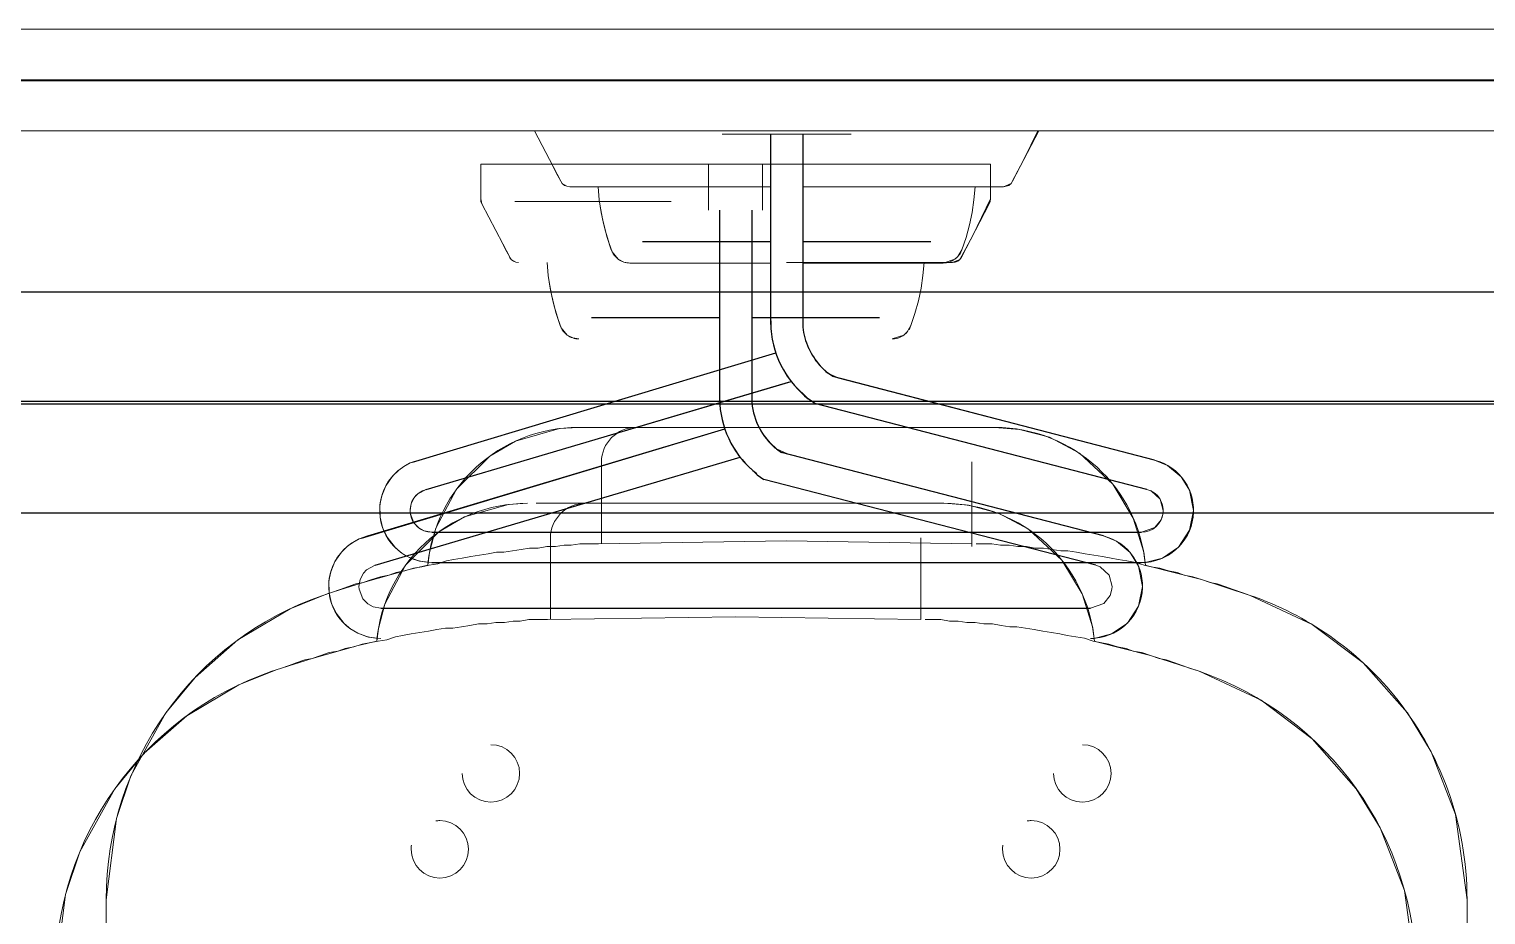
# Model space of a CAD drawing. Extents: x -14.2 to 52.3, y 3.7 to 90.9.
# Drawn here: x 41.8298 to 42.2594, y 16.2127 to 16.4739 of the extents above; entities that cross this region are included whole.
import ezdxf

# ---------------------------------------------------------------- set-up
doc = ezdxf.new("R2010")
doc.units = 0
for name, color, linetype, lineweight, true_color in [('limpo_PINI-PSG-PE-0102-LAZ-R00$0$0-17', 7, 'Continuous', 20, 0x999999), ('limpo_PINI-PSG-PE-0102-LAZ-R00$0$0-19', 7, 'Continuous', 25, 0x999999), ('limpo_PINI-PSG-PE-0102-LAZ-R00$0$0-8', 7, 'Continuous', 5, 0x999999)]:
    doc.layers.add(name, color=color, linetype=linetype, lineweight=lineweight, true_color=true_color)
for name, color, linetype, lineweight in [('limpo_PINI-PSG-PE-0102-LAZ-R00$0$0-20', 7, 'Continuous', 5), ('limpo_PINI-PSG-PE-0102-LAZ-R00$0$A-WALL', 1, 'Continuous', 5), ('limpo_PINI-PSG-PE-0102-LAZ-R00$0$A-WALL-FNSH', 1, 'Continuous', 40), ('limpo_PINI-PSG-PE-0102-LAZ-R00$0$LAYOUT_AMB_LAZ_dwg', 8, 'Continuous', 5)]:
    doc.layers.add(name, color=color, linetype=linetype, lineweight=lineweight)
doc.layers.add('limpo_PINI-PSG-PE-0102-LAZ-R00$0$XR_ARQT', color=7, linetype='Continuous')
doc.layers.add('XR_ARQT', color=7, linetype='Continuous')

# ---------------------------------------------------------------- blocks, each defined once
blk = doc.blocks.new('limpo_PINI-PSG-PE-0102-LAZ-R00$0$LAZ GERAL - PNE_dwg-25011385-009 - PRE - PAV_ LAZER - GERAL')
at = {"layer": 'limpo_PINI-PSG-PE-0102-LAZ-R00$0$0-17'}
blk.add_line((20.4213, -8.40305), (20.39889, -8.40305), dxfattribs=at)
at = {"layer": 'limpo_PINI-PSG-PE-0102-LAZ-R00$0$0-17', "flags": 128}
for points in [[(20.35166, -8.38654), (20.35947, -8.40144), (20.35987, -8.40211), (20.36054, -8.40265), (20.36128, -8.40292), (20.36208, -8.40305), (20.41103, -8.40305)], [(20.50044, -8.38654), (20.49263, -8.40144), (20.49223, -8.40211), (20.49156, -8.40265), (20.49082, -8.40292), (20.49002, -8.40305), (20.44107, -8.40305), (20.4308, -8.40305)], [(20.37489, -8.42283), (20.37435, -8.42163), (20.37314, -8.41801), (20.37214, -8.41432), (20.37133, -8.41063), (20.3708, -8.40687), (20.37046, -8.40305)], [(20.47721, -8.42283), (20.47775, -8.42163), (20.47896, -8.41801), (20.47996, -8.41432), (20.48077, -8.41063), (20.4813, -8.40687), (20.48164, -8.40305)]]:
    blk.add_lwpolyline(points, dxfattribs=at)
at = {"layer": 'limpo_PINI-PSG-PE-0102-LAZ-R00$0$0-17'}
for centre, major_axis, ratio, start_param, end_param in [((20.38092, -8.41849), (-0.00338, 0.00662), 1, 1.721851, 2.015831), ((20.47118, -8.41849), (-0.00707, 0.00228), 1, 2.535678, 2.829658), ((20.37984, -8.4199), (0.00564, 0.00038), 1, 3.993469, 4.64592), ((20.47226, -8.4199), (0.00499, 0.00264), 0.999999, 4.225289, 4.877739)]:
    blk.add_ellipse(centre, major_axis=major_axis, ratio=ratio, start_param=start_param, end_param=end_param, dxfattribs=at)
at = {"layer": 'limpo_PINI-PSG-PE-0102-LAZ-R00$0$0-19'}
for p, q in [((20.4213, -8.3876), (20.4213, -8.44368)), ((20.38356, -8.41925), (20.4213, -8.41925)), ((20.4308, -8.41925), (20.46854, -8.41925)), ((20.4213, -8.44246), (20.4214, -8.4449)), ((20.31569, -8.48424), (20.42292, -8.45201)), ((20.3198, -8.4923), (20.4274, -8.46045)), ((20.32141, -8.50491), (20.53069, -8.50491)), ((20.32141, -8.51386), (20.53069, -8.51386))]:
    blk.add_line(p, q, dxfattribs=at)
at = {"layer": 'limpo_PINI-PSG-PE-0102-LAZ-R00$0$0-19', "flags": 128}
for points in [[(20.4308, -8.3876), (20.4308, -8.44246), (20.43085, -8.44444)], [(20.53454, -8.48363), (20.43964, -8.45902), (20.43807, -8.45791)], [(20.5323, -8.4923), (20.43436, -8.46695), (20.43243, -8.46558)]]:
    blk.add_lwpolyline(points, dxfattribs=at)
at = {"layer": 'limpo_PINI-PSG-PE-0102-LAZ-R00$0$0-19'}
for centre, major_axis, start_param, end_param in [((20.44975, -8.44286), (-0.02081, 0.01936), 0.821276, 1.272017), ((20.45124, -8.44233), (-0.00106, 0.02047), 1.62244, 1.934708), ((20.45059, -8.44247), (-0.00416, 0.0194), 1.781741, 2.122385), ((20.45095, -8.44233), (-0.02971, 0.00104), 0.552925, 0.933238), ((20.45267, -8.44062), (0.00191, 0.02254), 2.413684, 2.524747)]:
    blk.add_ellipse(centre, major_axis=major_axis, ratio=1, start_param=start_param, end_param=end_param, dxfattribs=at)
for points in [[(20.67063, -8.43412), (20.67063, -8.43412), (19.98161, -8.43412), (19.98161, -8.43412)], [(20.67063, -8.46712), (20.67063, -8.46712), (19.98161, -8.46712), (19.98161, -8.46712)]]:
    blk.add_open_spline(points, degree=3, dxfattribs=at)
at = {"layer": 'limpo_PINI-PSG-PE-0102-LAZ-R00$0$0-20', "flags": 128}
for points in [[(19.90941, -8.38654), (19.90941, -8.3952), (19.90955, -8.3998), (19.91024, -8.40612), (19.91241, -8.41578), (19.91467, -8.42219), (19.92361, -8.43801), (19.93408, -8.44932), (19.95277, -8.46114), (19.9625, -8.46457), (19.97236, -8.46654), (19.98161, -8.46712), (20.67063, -8.46712)], [(20.67063, -8.43412), (19.98161, -8.43412), (19.97313, -8.43321), (19.9669, -8.43129), (19.96083, -8.42822), (19.95563, -8.42435), (19.95152, -8.42015), (19.9473, -8.41405), (19.94366, -8.405), (19.94255, -8.39852), (19.94241, -8.3952), (19.94241, -8.38654)], [(20.50012, -8.38654), (20.49587, -8.39526), (20.49338, -8.40001), (20.49223, -8.40211), (20.49002, -8.40305), (20.48573, -8.40305), (20.48164, -8.40305), (20.4813, -8.40687), (20.48077, -8.41063), (20.47996, -8.41432), (20.47896, -8.41801), (20.47775, -8.42163), (20.47651, -8.42367), (20.4757, -8.42439), (20.47226, -8.42556), (20.46955, -8.42556), (20.4308, -8.42556), (20.4308, -8.43367), (20.4308, -8.43688), (20.43083, -8.44345), (20.43085, -8.44444), (20.43143, -8.44758), (20.43249, -8.4506), (20.43413, -8.45355), (20.43624, -8.45618), (20.43807, -8.45791), (20.44135, -8.45947), (20.53454, -8.48363), (20.53838, -8.48521), (20.54239, -8.48855), (20.54484, -8.49252), (20.54605, -8.4985), (20.5449, -8.50433), (20.5416, -8.50931), (20.53691, -8.51255), (20.5318, -8.51382), (20.53069, -8.51386), (20.32141, -8.51386), (20.31784, -8.51344), (20.31467, -8.5123), (20.31261, -8.51109), (20.31067, -8.50948), (20.30825, -8.50642), (20.30689, -8.50352), (20.30617, -8.50044), (20.30614, -8.49688), (20.30666, -8.49423), (20.3079, -8.4912), (20.30981, -8.48844), (20.31166, -8.48664), (20.31315, -8.48555), (20.31508, -8.4845), (20.31756, -8.48363), (20.42283, -8.45204), (20.42353, -8.45382), (20.42412, -8.45515), (20.42512, -8.45704), (20.42605, -8.45857), (20.42739, -8.46045), (20.42654, -8.4607), (20.3198, -8.4923), (20.31726, -8.49362), (20.31634, -8.49459), (20.31532, -8.4965), (20.315, -8.4985), (20.31505, -8.49931), (20.31614, -8.50215), (20.31763, -8.50367), (20.31915, -8.5045), (20.32141, -8.50491), (20.53069, -8.50491), (20.53464, -8.50355), (20.53649, -8.50122), (20.53705, -8.49931), (20.5371, -8.4985), (20.53619, -8.49521), (20.53353, -8.49276), (20.5323, -8.4923), (20.43436, -8.467), (20.43243, -8.46558), (20.42837, -8.46166), (20.42739, -8.46045), (20.42512, -8.45704), (20.42424, -8.45539), (20.42321, -8.45302), (20.42257, -8.45118), (20.42157, -8.44659), (20.42135, -8.44126), (20.42135, -8.43725), (20.42135, -8.4295), (20.4213, -8.42556), (20.37984, -8.42556), (20.37802, -8.42526), (20.3764, -8.42439), (20.37462, -8.42223), (20.37375, -8.41982), (20.37264, -8.41616), (20.37174, -8.41247), (20.37107, -8.40875), (20.3708, -8.40687), (20.37046, -8.40305), (20.36208, -8.40305), (20.36128, -8.40292), (20.35987, -8.40211), (20.35863, -8.39985), (20.35754, -8.39776), (20.3561, -8.39502), (20.35166, -8.38654)], [(20.62671, -8.89142), (20.62671, -8.61329), (20.62334, -8.58819), (20.61612, -8.5697), (20.6091, -8.55819), (20.59611, -8.54345), (20.58103, -8.5321), (20.56279, -8.52355), (20.54839, -8.51889), (20.53252, -8.51487), (20.53188, -8.51466), (20.53139, -8.51077), (20.52827, -8.50074), (20.52224, -8.49075), (20.51242, -8.48165), (20.50359, -8.47694), (20.49473, -8.47459), (20.48743, -8.47402), (20.42605, -8.47402), (20.36467, -8.47402), (20.35908, -8.47436), (20.3461, -8.47805), (20.33854, -8.48246), (20.32869, -8.49226), (20.32262, -8.50372), (20.32072, -8.5109), (20.32022, -8.51466), (20.31471, -8.51593), (20.30117, -8.51974), (20.29058, -8.52312), (20.27962, -8.5275), (20.26426, -8.53664), (20.25164, -8.54773), (20.243, -8.55819), (20.23265, -8.57674), (20.22842, -8.58932), (20.22539, -8.61329), (20.22539, -8.89142)]]:
    blk.add_lwpolyline(points, dxfattribs=at)
at = {"layer": 'limpo_PINI-PSG-PE-0102-LAZ-R00$0$0-8'}
for p, q in [((20.40704, -8.3876), (20.44506, -8.3876)), ((20.43403, -8.3876), (20.41807, -8.3876)), ((20.4213, -8.42556), (20.37984, -8.42556)), ((20.47226, -8.42556), (20.4308, -8.42556))]:
    blk.add_line(p, q, dxfattribs=at)
for centre, major_axis, start_param, end_param in [((20.32141, -8.4985), (-0.01215, 0.0094), 5.624642, 8.512525), ((20.53069, -8.4985), (-0.01307, 0.00808), 2.124375, 5.012258), ((20.32141, -8.4985), (-0.00318, 0.00556), 6.017338, 8.905221), ((20.53069, -8.4985), (-0.00337, 0.00545), 2.588021, 5.475903)]:
    blk.add_ellipse(centre, major_axis=major_axis, ratio=1, start_param=start_param, end_param=end_param, dxfattribs=at)
for points in [[(20.36467, -8.47402), (20.34138, -8.47402), (20.32233, -8.4918), (20.32022, -8.51466)], [(20.42605, -8.47402), (20.42605, -8.47402), (20.36467, -8.47402), (20.36467, -8.47402)], [(20.42605, -8.47402), (20.42605, -8.47402), (20.36721, -8.47402), (20.36721, -8.47402)], [(20.42859, -8.47402), (20.42859, -8.47402), (20.36721, -8.47402), (20.36721, -8.47402)], [(20.3816, -8.47402), (20.3761, -8.47402), (20.37144, -8.47867), (20.37144, -8.48418)], [(20.3816, -8.47402), (20.3761, -8.47402), (20.37144, -8.47867), (20.37144, -8.48418)], [(20.3816, -8.47402), (20.3761, -8.47402), (20.37144, -8.47867), (20.37144, -8.48418)], [(20.42605, -8.47402), (20.42605, -8.47402), (20.48489, -8.47402), (20.48489, -8.47402)], [(20.42605, -8.47402), (20.42605, -8.47402), (20.48743, -8.47402), (20.48743, -8.47402)], [(20.42859, -8.47402), (20.42859, -8.47402), (20.48489, -8.47402), (20.48489, -8.47402)], [(20.53188, -8.51466), (20.52977, -8.4918), (20.51072, -8.47402), (20.48743, -8.47402)], [(20.37144, -8.50831), (20.37144, -8.50831), (20.37144, -8.48418), (20.37144, -8.48418)], [(20.37144, -8.50831), (20.37144, -8.50831), (20.37144, -8.48418), (20.37144, -8.48418)], [(20.48066, -8.50831), (20.48066, -8.50831), (20.48066, -8.48418), (20.48066, -8.48418)], [(20.48066, -8.50831), (20.48066, -8.50831), (20.48066, -8.48418), (20.48066, -8.48418)], [(20.48066, -8.48418), (20.48066, -8.48418), (20.48066, -8.50915), (20.48066, -8.50915)], [(20.34519, -8.51042), (20.34519, -8.51042), (20.34773, -8.51), (20.34773, -8.51)], [(20.34773, -8.51), (20.34773, -8.51), (20.35027, -8.50958), (20.35027, -8.50958)], [(20.35027, -8.50958), (20.35027, -8.50958), (20.35281, -8.50958), (20.35281, -8.50958)], [(20.35281, -8.50958), (20.35281, -8.50958), (20.35535, -8.50915), (20.35535, -8.50915)], [(20.35535, -8.50915), (20.35535, -8.50915), (20.35789, -8.50915), (20.35789, -8.50915)], [(20.35789, -8.50915), (20.35789, -8.50915), (20.36043, -8.50873), (20.36043, -8.50873)], [(20.36043, -8.50873), (20.36043, -8.50873), (20.36255, -8.50873), (20.36255, -8.50873)], [(20.36255, -8.50873), (20.36255, -8.50873), (20.36509, -8.50831), (20.36509, -8.50831)], [(20.36509, -8.50831), (20.36509, -8.50831), (20.37059, -8.50831), (20.37059, -8.50831)], [(20.37059, -8.50831), (20.37059, -8.50831), (20.42605, -8.50746), (20.42605, -8.50746)], [(20.48066, -8.50831), (20.48066, -8.50831), (20.42605, -8.50746), (20.42605, -8.50746)], [(20.48193, -8.50831), (20.48193, -8.50831), (20.48659, -8.50831), (20.48659, -8.50831)], [(20.48659, -8.50831), (20.48659, -8.50831), (20.48913, -8.50873), (20.48913, -8.50873)], [(20.48913, -8.50873), (20.48913, -8.50873), (20.49167, -8.50873), (20.49167, -8.50873)], [(20.49167, -8.50873), (20.49167, -8.50873), (20.49421, -8.50915), (20.49421, -8.50915)], [(20.49421, -8.50915), (20.49421, -8.50915), (20.49675, -8.50915), (20.49675, -8.50915)], [(20.49675, -8.50915), (20.49675, -8.50915), (20.49929, -8.50958), (20.49929, -8.50958)], [(20.49929, -8.50958), (20.49929, -8.50958), (20.50183, -8.50958), (20.50183, -8.50958)], [(20.50183, -8.50958), (20.50183, -8.50958), (20.50437, -8.51), (20.50437, -8.51)], [(20.50437, -8.51), (20.50437, -8.51), (20.50691, -8.51042), (20.50691, -8.51042)], [(20.32064, -8.51466), (20.32064, -8.51466), (20.32318, -8.51423), (20.32318, -8.51423)], [(20.32318, -8.51423), (20.32318, -8.51423), (20.32572, -8.51339), (20.32572, -8.51339)], [(20.32572, -8.51339), (20.32572, -8.51339), (20.32784, -8.51296), (20.32784, -8.51296)], [(20.32784, -8.51296), (20.32784, -8.51296), (20.33038, -8.51254), (20.33038, -8.51254)], [(20.33038, -8.51254), (20.33038, -8.51254), (20.33292, -8.51212), (20.33292, -8.51212)], [(20.33292, -8.51212), (20.33292, -8.51212), (20.33546, -8.51169), (20.33546, -8.51169)], [(20.33546, -8.51169), (20.33546, -8.51169), (20.338, -8.51127), (20.338, -8.51127)], [(20.338, -8.51127), (20.338, -8.51127), (20.34054, -8.51085), (20.34054, -8.51085)], [(20.34054, -8.51085), (20.34054, -8.51085), (20.34265, -8.51085), (20.34265, -8.51085)], [(20.34265, -8.51085), (20.34265, -8.51085), (20.34519, -8.51042), (20.34519, -8.51042)], [(20.50691, -8.51042), (20.50691, -8.51042), (20.50902, -8.51042), (20.50902, -8.51042)], [(20.50902, -8.51042), (20.50902, -8.51042), (20.51156, -8.51085), (20.51156, -8.51085)], [(20.51156, -8.51085), (20.51156, -8.51085), (20.5141, -8.51127), (20.5141, -8.51127)], [(20.5141, -8.51127), (20.5141, -8.51127), (20.51664, -8.51169), (20.51664, -8.51169)], [(20.51664, -8.51169), (20.51664, -8.51169), (20.51918, -8.51212), (20.51918, -8.51212)], [(20.51918, -8.51212), (20.51918, -8.51212), (20.52172, -8.51254), (20.52172, -8.51254)], [(20.52172, -8.51254), (20.52172, -8.51254), (20.52384, -8.51296), (20.52384, -8.51296)], [(20.52384, -8.51296), (20.52384, -8.51296), (20.52638, -8.51339), (20.52638, -8.51339)], [(20.52638, -8.51339), (20.52638, -8.51339), (20.52892, -8.51381), (20.52892, -8.51381)], [(20.52892, -8.51381), (20.52892, -8.51381), (20.53146, -8.51466), (20.53146, -8.51466)], [(20.30371, -8.51889), (20.30371, -8.51889), (20.30625, -8.51804), (20.30625, -8.51804)], [(20.30625, -8.51804), (20.30625, -8.51804), (20.30879, -8.51762), (20.30879, -8.51762)], [(20.30879, -8.51762), (20.30879, -8.51762), (20.3109, -8.51677), (20.3109, -8.51677)], [(20.3109, -8.51677), (20.3109, -8.51677), (20.31344, -8.51635), (20.31344, -8.51635)], [(20.31344, -8.51635), (20.31344, -8.51635), (20.31598, -8.5155), (20.31598, -8.5155)], [(20.31598, -8.5155), (20.31598, -8.5155), (20.31852, -8.51508), (20.31852, -8.51508)], [(20.31852, -8.51508), (20.31852, -8.51508), (20.32064, -8.51466), (20.32064, -8.51466)], [(20.53146, -8.51466), (20.53146, -8.51466), (20.53358, -8.51508), (20.53358, -8.51508)], [(20.53358, -8.51508), (20.53358, -8.51508), (20.53612, -8.5155), (20.53612, -8.5155)], [(20.53612, -8.5155), (20.53612, -8.5155), (20.53866, -8.51635), (20.53866, -8.51635)], [(20.53866, -8.51635), (20.53866, -8.51635), (20.5412, -8.51677), (20.5412, -8.51677)], [(20.5412, -8.51677), (20.5412, -8.51677), (20.54331, -8.51762), (20.54331, -8.51762)], [(20.54331, -8.51762), (20.54331, -8.51762), (20.54585, -8.51804), (20.54585, -8.51804)], [(20.54585, -8.51804), (20.54585, -8.51804), (20.54839, -8.51889), (20.54839, -8.51889)], [(20.28931, -8.52355), (20.28931, -8.52355), (20.29185, -8.5227), (20.29185, -8.5227)], [(20.29185, -8.5227), (20.29185, -8.5227), (20.29439, -8.52185), (20.29439, -8.52185)], [(20.29439, -8.52185), (20.29439, -8.52185), (20.29651, -8.52101), (20.29651, -8.52101)], [(20.29651, -8.52101), (20.29651, -8.52101), (20.29905, -8.52016), (20.29905, -8.52016)], [(20.29905, -8.52016), (20.29905, -8.52016), (20.30117, -8.51974), (20.30117, -8.51974)], [(20.30117, -8.51974), (20.30117, -8.51974), (20.30371, -8.51889), (20.30371, -8.51889)], [(20.54839, -8.51889), (20.54839, -8.51889), (20.55093, -8.51974), (20.55093, -8.51974)], [(20.55093, -8.51974), (20.55093, -8.51974), (20.55305, -8.52016), (20.55305, -8.52016)], [(20.55305, -8.52016), (20.55305, -8.52016), (20.55559, -8.52101), (20.55559, -8.52101)], [(20.55559, -8.52101), (20.55559, -8.52101), (20.55771, -8.52185), (20.55771, -8.52185)], [(20.55771, -8.52185), (20.55771, -8.52185), (20.56025, -8.5227), (20.56025, -8.5227)], [(20.56025, -8.5227), (20.56025, -8.5227), (20.56279, -8.52355), (20.56279, -8.52355)], [(20.28931, -8.52355), (20.25121, -8.53667), (20.22539, -8.57265), (20.22539, -8.61329)], [(20.60512, -8.55299), (20.59423, -8.53973), (20.57972, -8.52938), (20.56279, -8.52355)], [(20.22539, -8.89142), (20.22539, -8.89142), (20.22539, -8.61329), (20.22539, -8.61329)], [(20.62671, -8.89142), (20.62671, -8.89142), (20.62671, -8.61329), (20.62671, -8.61329)]]:
    blk.add_open_spline(points, degree=3, dxfattribs=at)
for points, knots in [([(20.62671, -8.61329), (20.62671, -8.61329), (20.62671, -8.59072), (20.61874, -8.56958), (20.60512, -8.55299)], [0.3333333, 0.3333333, 0.3333333, 0.3333333, 0.3333333, 0.7037063, 0.7037063, 0.7037063, 0.7037063]), ([(20.34731, -8.57604), (20.34731, -8.57604), (20.34731, -8.57138), (20.3435, -8.56757), (20.33884, -8.56757)], [0.5, 0.5, 0.5, 0.5, 0.5, 0.6666667, 0.6666667, 0.6666667, 0.6666667]), ([(20.34731, -8.57604), (20.34731, -8.57604), (20.34731, -8.57138), (20.3435, -8.56757), (20.33884, -8.56757)], [0.5, 0.5, 0.5, 0.5, 0.5, 0.6666667, 0.6666667, 0.6666667, 0.6666667]), ([(20.52172, -8.57604), (20.52172, -8.57604), (20.52172, -8.57138), (20.51791, -8.56757), (20.51326, -8.56757)], [0.5, 0.5, 0.5, 0.5, 0.5, 0.6666667, 0.6666667, 0.6666667, 0.6666667]), ([(20.52172, -8.57604), (20.52172, -8.57604), (20.52172, -8.57138), (20.51791, -8.56757), (20.51326, -8.56757)], [0.5, 0.5, 0.5, 0.5, 0.5, 0.6666667, 0.6666667, 0.6666667, 0.6666667]), ([(20.33038, -8.57604), (20.33038, -8.57604), (20.33038, -8.5807), (20.33419, -8.58451), (20.33884, -8.58451)], [0.1666667, 0.1666667, 0.1666667, 0.1666667, 0.1666667, 0.3333333, 0.3333333, 0.3333333, 0.3333333]), ([(20.33038, -8.57604), (20.33038, -8.57604), (20.33038, -8.5807), (20.33419, -8.58451), (20.33884, -8.58451)], [0.1666667, 0.1666667, 0.1666667, 0.1666667, 0.1666667, 0.3333333, 0.3333333, 0.3333333, 0.3333333]), ([(20.33884, -8.58451), (20.33884, -8.58451), (20.3435, -8.58451), (20.34731, -8.5807), (20.34731, -8.57604)], [0.3333333, 0.3333333, 0.3333333, 0.3333333, 0.3333333, 0.5, 0.5, 0.5, 0.5]), ([(20.33884, -8.58451), (20.33884, -8.58451), (20.3435, -8.58451), (20.34731, -8.5807), (20.34731, -8.57604)], [0.3333333, 0.3333333, 0.3333333, 0.3333333, 0.3333333, 0.5, 0.5, 0.5, 0.5]), ([(20.50479, -8.57604), (20.50479, -8.57604), (20.50479, -8.5807), (20.5086, -8.58451), (20.51326, -8.58451)], [0.1666667, 0.1666667, 0.1666667, 0.1666667, 0.1666667, 0.3333333, 0.3333333, 0.3333333, 0.3333333]), ([(20.50479, -8.57604), (20.50479, -8.57604), (20.50479, -8.5807), (20.5086, -8.58451), (20.51326, -8.58451)], [0.1666667, 0.1666667, 0.1666667, 0.1666667, 0.1666667, 0.3333333, 0.3333333, 0.3333333, 0.3333333]), ([(20.51326, -8.58451), (20.51326, -8.58451), (20.51791, -8.58451), (20.52172, -8.5807), (20.52172, -8.57604)], [0.3333333, 0.3333333, 0.3333333, 0.3333333, 0.3333333, 0.5, 0.5, 0.5, 0.5]), ([(20.51326, -8.58451), (20.51326, -8.58451), (20.51791, -8.58451), (20.52172, -8.5807), (20.52172, -8.57604)], [0.3333333, 0.3333333, 0.3333333, 0.3333333, 0.3333333, 0.5, 0.5, 0.5, 0.5])]:
    blk.add_open_spline(points, degree=3, knots=knots, dxfattribs=at)
blk = doc.blocks.new('limpo_PINI-PSG-PE-0102-LAZ-R00$0$LAYOUT_AMB_LAZ_dwg-2867451-5PPE_008_LAZER__P_A_0_09_')
at = {"color": 9, "lineweight": 5}
for p, q in [((50563.12, 10640.98), (50563.12, 10654.56)), ((50579.08, 10654.56), (50579.08, 10640.98)), ((50496.27, 10642.89), (50495.93, 10644.3)), ((50566.38, 10599.08), (50566.35, 10603.02)), ((50575.85, 10603.02), (50575.85, 10594.91))]:
    blk.add_line(p, q, dxfattribs=at)
at = {"color": 253, "lineweight": 20}
blk.add_line((50552.09, 10643.56), (50506, 10643.56), dxfattribs=at)
at = {"color": 71, "lineweight": 25}
for p, q in [((50566.35, 10640.98), (50566.35, 10584.9)), ((50528.61, 10609.33), (50566.35, 10609.33)), ((50575.85, 10609.33), (50613.59, 10609.33)), ((50566.35, 10586.12), (50566.45, 10583.68)), ((50460.74, 10544.33), (50567.97, 10576.57)), ((50464.85, 10536.28), (50572.44, 10568.13)), ((50583.12, 10570.67), (50584.69, 10569.5)), ((50679.59, 10544.95), (50584.69, 10569.55)), ((50577.48, 10563), (50579.41, 10561.57)), ((50677.35, 10536.28), (50579.41, 10561.63)), ((50466.46, 10523.67), (50675.74, 10523.67))]:
    blk.add_line(p, q, dxfattribs=at)
at = {"color": 9, "lineweight": 5, "flags": 128}
for points in [[(50126.66, 10551.61), (50815.67, 10551.61)], [(50635.07, 10625.53), (50637.28, 10626.46), (50638.43, 10628.57), (50640.92, 10633.31), (50646.27, 10644.3), (50646.27, 10654.56), (50495.93, 10654.56), (50495.93, 10651.48)], [(50815.67, 10584.61), (50126.66, 10584.61), (50118.18, 10585.52), (50111.95, 10587.44), (50105.88, 10590.52), (50100.68, 10594.39), (50096.57, 10598.59), (50092.35, 10604.69), (50088.71, 10613.74), (50087.6, 10620.21), (50087.46, 10623.53), (50087.46, 10633.97)], [(50507.13, 10625.53), (50506.32, 10625.66), (50504.92, 10626.46), (50503.68, 10628.73), (50502.59, 10630.82)], [(50524.88, 10603.02), (50523.07, 10603.32), (50521.45, 10604.18), (50519.67, 10606.35), (50518.8, 10608.76), (50517.69, 10612.42), (50516.78, 10616.1), (50516.11, 10619.83), (50515.85, 10621.7), (50515.51, 10625.53)], [(50626.69, 10625.53), (50626.35, 10621.7), (50625.81, 10617.95), (50625.01, 10614.26), (50624, 10610.57), (50622.8, 10606.95), (50621.56, 10604.91), (50620.74, 10604.18), (50617.31, 10603.02)], [(50571.59, 10567.88), (50464.85, 10536.28), (50462.31, 10534.96), (50461.38, 10533.99), (50460.37, 10532.08), (50460.05, 10530.08), (50460.1, 10529.27), (50461.19, 10526.43), (50462.68, 10524.9), (50464.2, 10524.08), (50466.46, 10523.67), (50675.74, 10523.67), (50679.69, 10525.03), (50681.54, 10527.36), (50682.09, 10529.27), (50682.15, 10530.08), (50681.24, 10533.37), (50678.58, 10535.82), (50677.35, 10536.28), (50579.41, 10561.57), (50577.48, 10563), (50573.41, 10566.92), (50572.43, 10568.13), (50570.17, 10571.54), (50569.28, 10573.19), (50568.25, 10575.56), (50567.62, 10577.4), (50566.62, 10581.99), (50566.39, 10587.32), (50566.39, 10591.33)], [(50575.85, 10591.7), (50575.88, 10585.13), (50575.9, 10584.14), (50576.48, 10580.99), (50577.54, 10577.98), (50579.18, 10575.03), (50581.29, 10572.4), (50583.12, 10570.67), (50586.4, 10569.11), (50679.59, 10544.95), (50683.43, 10543.37), (50687.44, 10540.02), (50689.89, 10536.06), (50691.1, 10530.08), (50689.95, 10524.24), (50686.65, 10519.26), (50681.96, 10516.03), (50676.85, 10514.75), (50675.74, 10514.71)], [(50466.46, 10514.71), (50462.88, 10515.14), (50459.72, 10516.27), (50457.65, 10517.49), (50455.72, 10519.09), (50453.3, 10522.15), (50451.94, 10525.05), (50451.22, 10528.13), (50451.18, 10531.69), (50451.7, 10534.35), (50452.95, 10537.38), (50454.85, 10540.14), (50456.7, 10541.94), (50458.2, 10543.03), (50460.13, 10544.07), (50462.6, 10544.95), (50567.88, 10576.54), (50568.57, 10574.76), (50569.17, 10573.42), (50570.17, 10571.54), (50571.1, 10570.01), (50572.43, 10568.13)], [(50509.72, 10554.56), (50504.12, 10554.21), (50491.15, 10550.53), (50483.59, 10546.12), (50473.74, 10536.32), (50467.67, 10524.85), (50465.77, 10517.67), (50465.27, 10513.92), (50459.76, 10512.65), (50446.22, 10508.84), (50435.63, 10505.45), (50424.66, 10501.08), (50409.31, 10491.93), (50396.69, 10480.85), (50388.05, 10470.38), (50377.7, 10451.84), (50373.47, 10439.26), (50370.44, 10415.28)], [(50771.76, 10415.28), (50768.39, 10440.38), (50761.17, 10458.88), (50754.15, 10470.38), (50741.16, 10485.13), (50726.08, 10496.48), (50707.84, 10505.03), (50693.44, 10509.69), (50677.57, 10513.71), (50676.93, 10513.92), (50676.44, 10517.81), (50673.32, 10527.84), (50667.29, 10537.83), (50657.46, 10546.93), (50648.64, 10551.64), (50639.78, 10553.99), (50632.48, 10554.56)]]:
    blk.add_lwpolyline(points, dxfattribs=at)
at = {"color": 253, "lineweight": 20, "flags": 128}
for points in [[(50495.93, 10654.56), (50495.93, 10644.3), (50496, 10643.56), (50496.27, 10642.89), (50504.51, 10627.13)], [(50646.27, 10654.56), (50646.27, 10644.3), (50646.2, 10643.56), (50645.93, 10642.89), (50637.68, 10627.13)], [(50504.45, 10627.13), (50504.92, 10626.46), (50505.59, 10625.93), (50506.32, 10625.66), (50507.13, 10625.53)], [(50519.94, 10605.74), (50519.4, 10606.95), (50518.19, 10610.57), (50517.19, 10614.26), (50516.38, 10617.95), (50515.85, 10621.7), (50515.51, 10625.53)], [(50637.75, 10627.13), (50637.28, 10626.46), (50636.61, 10625.93), (50635.87, 10625.66), (50635.07, 10625.53), (50586.12, 10625.53)], [(50622.26, 10605.74), (50622.8, 10606.95), (50624, 10610.57), (50625.01, 10614.26), (50625.81, 10617.95), (50626.35, 10621.7), (50626.69, 10625.53)]]:
    blk.add_lwpolyline(points, dxfattribs=at)
at = {"color": 71, "lineweight": 25, "flags": 128}
blk.add_lwpolyline([(50575.85, 10640.98), (50575.85, 10586.12), (50575.9, 10584.14)], dxfattribs=at)
at = {"color": 253, "lineweight": 20}
for centre, radius, start, end in [((50525.97, 10610.09), 7.43, 215.7447, 232.5885), ((50524.88, 10608.67), 5.65, 232.6174, 270), ((50617.31, 10608.67), 5.65, 270, 323.7212)]:
    blk.add_arc(centre, radius, start, end, dxfattribs=at)
at = {"color": 71, "lineweight": 25}
for centre, radius, start, end in [((50594.8, 10585.72), 28.42, 184.1116, 232.0479), ((50596.29, 10586.25), 20.5, 185.9179, 229.1831)]:
    blk.add_arc(centre, radius, start, end, dxfattribs=at)
at = {"color": 9, "lineweight": 5}
for centre, start, end in [((50466.46, 10530.08), 104.5365, 270), ((50675.74, 10530.08), 270, 75.4635)]:
    blk.add_arc(centre, 15.36, start, end, dxfattribs=at)
at = {"color": 71, "lineweight": 25}
for points in [[(50815.67, 10584.61), (50815.67, 10584.61), (50126.66, 10584.61), (50126.66, 10584.61)], [(50815.67, 10551.61), (50815.67, 10551.61), (50126.66, 10551.61), (50126.66, 10551.61)]]:
    blk.add_open_spline(points, degree=3, dxfattribs=at)
at = {"color": 9, "lineweight": 5}
for points in [[(50509.72, 10554.56), (50486.43, 10554.56), (50467.38, 10536.78), (50465.27, 10513.92)], [(50573.64, 10554.56), (50573.64, 10554.56), (50512.26, 10554.56), (50512.26, 10554.56)], [(50526.65, 10554.56), (50521.15, 10554.56), (50516.49, 10549.9), (50516.49, 10544.4)], [(50571.1, 10554.56), (50571.1, 10554.56), (50632.48, 10554.56), (50632.48, 10554.56)], [(50676.93, 10513.92), (50674.82, 10536.78), (50655.77, 10554.56), (50632.48, 10554.56)], [(50516.49, 10520.27), (50516.49, 10520.27), (50516.49, 10544.4), (50516.49, 10544.4)], [(50625.71, 10520.27), (50625.71, 10520.27), (50625.71, 10544.4), (50625.71, 10544.4)], [(50515.64, 10520.27), (50515.64, 10520.27), (50571.1, 10521.12), (50571.1, 10521.12)], [(50625.71, 10520.27), (50625.71, 10520.27), (50571.1, 10521.12), (50571.1, 10521.12)], [(50475.43, 10516.04), (50475.43, 10516.04), (50477.97, 10516.46), (50477.97, 10516.46)], [(50477.97, 10516.46), (50477.97, 10516.46), (50480.51, 10516.88), (50480.51, 10516.88)], [(50480.51, 10516.88), (50480.51, 10516.88), (50483.05, 10517.31), (50483.05, 10517.31)], [(50483.05, 10517.31), (50483.05, 10517.31), (50485.59, 10517.73), (50485.59, 10517.73)], [(50485.59, 10517.73), (50485.59, 10517.73), (50487.7, 10517.73), (50487.7, 10517.73)], [(50487.7, 10517.73), (50487.7, 10517.73), (50490.24, 10518.15), (50490.24, 10518.15)], [(50490.24, 10518.15), (50490.24, 10518.15), (50492.78, 10518.58), (50492.78, 10518.58)], [(50492.78, 10518.58), (50492.78, 10518.58), (50495.32, 10519), (50495.32, 10519)], [(50495.32, 10519), (50495.32, 10519), (50497.86, 10519), (50497.86, 10519)], [(50497.86, 10519), (50497.86, 10519), (50500.4, 10519.42), (50500.4, 10519.42)], [(50500.4, 10519.42), (50500.4, 10519.42), (50502.94, 10519.42), (50502.94, 10519.42)], [(50502.94, 10519.42), (50502.94, 10519.42), (50505.48, 10519.85), (50505.48, 10519.85)], [(50505.48, 10519.85), (50505.48, 10519.85), (50507.6, 10519.85), (50507.6, 10519.85)], [(50507.6, 10519.85), (50507.6, 10519.85), (50510.14, 10520.27), (50510.14, 10520.27)], [(50510.14, 10520.27), (50510.14, 10520.27), (50515.64, 10520.27), (50515.64, 10520.27)], [(50626.98, 10520.27), (50626.98, 10520.27), (50631.64, 10520.27), (50631.64, 10520.27)], [(50631.64, 10520.27), (50631.64, 10520.27), (50634.18, 10519.85), (50634.18, 10519.85)], [(50634.18, 10519.85), (50634.18, 10519.85), (50636.72, 10519.85), (50636.72, 10519.85)], [(50636.72, 10519.85), (50636.72, 10519.85), (50639.26, 10519.42), (50639.26, 10519.42)], [(50639.26, 10519.42), (50639.26, 10519.42), (50641.8, 10519.42), (50641.8, 10519.42)], [(50641.8, 10519.42), (50641.8, 10519.42), (50644.34, 10519), (50644.34, 10519)], [(50644.34, 10519), (50644.34, 10519), (50646.88, 10519), (50646.88, 10519)], [(50646.88, 10519), (50646.88, 10519), (50649.42, 10518.58), (50649.42, 10518.58)], [(50649.42, 10518.58), (50649.42, 10518.58), (50651.96, 10518.15), (50651.96, 10518.15)], [(50651.96, 10518.15), (50651.96, 10518.15), (50654.07, 10518.15), (50654.07, 10518.15)], [(50654.07, 10518.15), (50654.07, 10518.15), (50656.61, 10517.73), (50656.61, 10517.73)], [(50656.61, 10517.73), (50656.61, 10517.73), (50659.15, 10517.31), (50659.15, 10517.31)], [(50659.15, 10517.31), (50659.15, 10517.31), (50661.69, 10516.88), (50661.69, 10516.88)], [(50661.69, 10516.88), (50661.69, 10516.88), (50664.23, 10516.46), (50664.23, 10516.46)], [(50664.23, 10516.46), (50664.23, 10516.46), (50666.77, 10516.04), (50666.77, 10516.04)], [(50455.95, 10511.8), (50455.95, 10511.8), (50458.49, 10512.23), (50458.49, 10512.23)], [(50458.49, 10512.23), (50458.49, 10512.23), (50461.03, 10513.07), (50461.03, 10513.07)], [(50461.03, 10513.07), (50461.03, 10513.07), (50463.57, 10513.5), (50463.57, 10513.5)], [(50463.57, 10513.5), (50463.57, 10513.5), (50465.69, 10513.92), (50465.69, 10513.92)], [(50465.69, 10513.92), (50465.69, 10513.92), (50468.23, 10514.34), (50468.23, 10514.34)], [(50468.23, 10514.34), (50468.23, 10514.34), (50470.77, 10515.19), (50470.77, 10515.19)], [(50470.77, 10515.19), (50470.77, 10515.19), (50472.89, 10515.61), (50472.89, 10515.61)], [(50472.89, 10515.61), (50472.89, 10515.61), (50475.43, 10516.04), (50475.43, 10516.04)], [(50666.77, 10516.04), (50666.77, 10516.04), (50668.89, 10515.61), (50668.89, 10515.61)], [(50668.89, 10515.61), (50668.89, 10515.61), (50671.43, 10515.19), (50671.43, 10515.19)], [(50671.43, 10515.19), (50671.43, 10515.19), (50673.97, 10514.77), (50673.97, 10514.77)], [(50673.97, 10514.77), (50673.97, 10514.77), (50676.51, 10513.92), (50676.51, 10513.92)], [(50676.51, 10513.92), (50676.51, 10513.92), (50678.63, 10513.5), (50678.63, 10513.5)], [(50678.63, 10513.5), (50678.63, 10513.5), (50681.17, 10513.07), (50681.17, 10513.07)], [(50681.17, 10513.07), (50681.17, 10513.07), (50683.71, 10512.23), (50683.71, 10512.23)], [(50683.71, 10512.23), (50683.71, 10512.23), (50686.25, 10511.8), (50686.25, 10511.8)], [(50441.56, 10507.57), (50441.56, 10507.57), (50444.1, 10508.42), (50444.1, 10508.42)], [(50444.1, 10508.42), (50444.1, 10508.42), (50446.22, 10508.84), (50446.22, 10508.84)], [(50446.22, 10508.84), (50446.22, 10508.84), (50448.76, 10509.69), (50448.76, 10509.69)], [(50448.76, 10509.69), (50448.76, 10509.69), (50451.3, 10510.53), (50451.3, 10510.53)], [(50451.3, 10510.53), (50451.3, 10510.53), (50453.84, 10510.96), (50453.84, 10510.96)], [(50453.84, 10510.96), (50453.84, 10510.96), (50455.95, 10511.8), (50455.95, 10511.8)], [(50686.25, 10511.8), (50686.25, 10511.8), (50688.36, 10510.96), (50688.36, 10510.96)], [(50688.36, 10510.96), (50688.36, 10510.96), (50690.9, 10510.53), (50690.9, 10510.53)], [(50690.9, 10510.53), (50690.9, 10510.53), (50693.44, 10509.69), (50693.44, 10509.69)], [(50693.44, 10509.69), (50693.44, 10509.69), (50695.98, 10508.84), (50695.98, 10508.84)], [(50695.98, 10508.84), (50695.98, 10508.84), (50698.1, 10508.42), (50698.1, 10508.42)], [(50698.1, 10508.42), (50698.1, 10508.42), (50700.64, 10507.57), (50700.64, 10507.57)], [(50434.36, 10505.03), (50396.26, 10491.91), (50370.44, 10455.92), (50370.44, 10415.28)], [(50434.36, 10505.03), (50434.36, 10505.03), (50436.9, 10505.88), (50436.9, 10505.88)], [(50436.9, 10505.88), (50436.9, 10505.88), (50439.44, 10506.72), (50439.44, 10506.72)], [(50439.44, 10506.72), (50439.44, 10506.72), (50441.56, 10507.57), (50441.56, 10507.57)], [(50700.64, 10507.57), (50700.64, 10507.57), (50702.76, 10506.72), (50702.76, 10506.72)], [(50702.76, 10506.72), (50702.76, 10506.72), (50705.3, 10505.88), (50705.3, 10505.88)], [(50705.3, 10505.88), (50705.3, 10505.88), (50707.84, 10505.03), (50707.84, 10505.03)], [(50475.51, 10453.73), (50475.45, 10453.34), (50475.43, 10452.94), (50475.43, 10452.54)], [(50649.92, 10453.73), (50649.87, 10453.34), (50649.84, 10452.94), (50649.84, 10452.54)]]:
    blk.add_open_spline(points, degree=3, dxfattribs=at)
for points, knots in [([(50771.76, 10415.28), (50771.76, 10415.28), (50771.76, 10455.92), (50745.94, 10491.91), (50707.84, 10505.03)], [0.3333333, 0.3333333, 0.3333333, 0.3333333, 0.3333333, 1, 1, 1, 1]), ([(50483.89, 10461), (50483.89, 10461), (50483.49, 10461), (50483.09, 10460.97), (50482.7, 10460.92)], [0.66666667, 0.66666667, 0.66666667, 0.66666667, 0.66666668, 0.69565404, 0.69565404, 0.69565404, 0.69565404]), ([(50492.36, 10452.54), (50492.36, 10452.54), (50492.36, 10457.19), (50488.55, 10461), (50483.89, 10461)], [0.5, 0.5, 0.5, 0.5, 0.5, 0.6666667, 0.6666667, 0.6666667, 0.6666667]), ([(50658.31, 10461), (50658.31, 10461), (50657.9, 10461), (50657.49, 10460.97), (50657.1, 10460.92)], [0.66666667, 0.66666667, 0.66666667, 0.66666667, 0.66666668, 0.69591094, 0.69591094, 0.69591094, 0.69591094]), ([(50666.77, 10452.54), (50666.77, 10452.54), (50666.77, 10457.19), (50662.96, 10461), (50658.31, 10461)], [0.5, 0.5, 0.5, 0.5, 0.5, 0.6666667, 0.6666667, 0.6666667, 0.6666667]), ([(50475.43, 10452.54), (50475.43, 10452.54), (50475.43, 10447.88), (50479.24, 10444.07), (50483.89, 10444.07)], [0.1666667, 0.1666667, 0.1666667, 0.1666667, 0.1666667, 0.3333333, 0.3333333, 0.3333333, 0.3333333]), ([(50483.89, 10444.07), (50483.89, 10444.07), (50488.55, 10444.07), (50492.36, 10447.88), (50492.36, 10452.54)], [0.3333333, 0.3333333, 0.3333333, 0.3333333, 0.3333333, 0.5, 0.5, 0.5, 0.5]), ([(50649.84, 10452.54), (50649.84, 10452.54), (50649.84, 10447.88), (50653.65, 10444.07), (50658.31, 10444.07)], [0.1666667, 0.1666667, 0.1666667, 0.1666667, 0.1666667, 0.3333333, 0.3333333, 0.3333333, 0.3333333]), ([(50658.31, 10444.07), (50658.31, 10444.07), (50662.96, 10444.07), (50666.77, 10447.88), (50666.77, 10452.54)], [0.3333333, 0.3333333, 0.3333333, 0.3333333, 0.3333333, 0.5, 0.5, 0.5, 0.5])]:
    blk.add_open_spline(points, degree=3, knots=knots, dxfattribs=at)
blk = doc.blocks.new('limpo_PINI-PSG-PE-0102-LAZ-R00$0$A$C745163c0')
at = {"layer": 'limpo_PINI-PSG-PE-0102-LAZ-R00$0$A-WALL', "color": 50}
blk.add_line((28436.82, -5135.19), (25895, -5135.19), dxfattribs=at)
at = {"layer": 'limpo_PINI-PSG-PE-0102-LAZ-R00$0$A-WALL', "color": 170, "lineweight": 40}
blk.add_line((25910, -5150.19), (28449.46, -5150.19), dxfattribs=at)
at = {"layer": 'limpo_PINI-PSG-PE-0102-LAZ-R00$0$A-WALL-FNSH', "lineweight": 5}
blk.add_line((25925, -5165.19), (28431.66, -5165.19), dxfattribs=at)
at = {"layer": 'limpo_PINI-PSG-PE-0102-LAZ-R00$0$LAYOUT_AMB_LAZ_dwg', "color": 9}
blk.add_blockref('limpo_PINI-PSG-PE-0102-LAZ-R00$0$LAYOUT_AMB_LAZ_dwg-2867451-5PPE_008_LAZER__P_A_0_09_', (-22615.15, -15829.56), dxfattribs=at)
blk = doc.blocks.new('limpo_PINI-PSG-PE-0102-LAZ-R00')
at = {"layer": 'limpo_PINI-PSG-PE-0102-LAZ-R00$0$XR_ARQT', "xscale": 0.001000000000038553, "yscale": 0.001000000000038553, "zscale": 0.001000000000038553}
blk.add_blockref('limpo_PINI-PSG-PE-0102-LAZ-R00$0$A$C745163c0', (14.12396, 21.59203), dxfattribs=at)
at = {"layer": 'limpo_PINI-PSG-PE-0102-LAZ-R00$0$XR_ARQT'}
blk.add_blockref('limpo_PINI-PSG-PE-0102-LAZ-R00$0$LAZ GERAL - PNE_dwg-25011385-009 - PRE - PAV_ LAZER - GERAL', (21.66891, 24.81343), dxfattribs=at)

msp = doc.modelspace()

# ---------------------------------------------------------------- block references
at = {"layer": 'XR_ARQT'}
msp.add_blockref('limpo_PINI-PSG-PE-0102-LAZ-R00', (-0.04177, 0.01702), dxfattribs=at)

doc.saveas('drawing.dxf')
